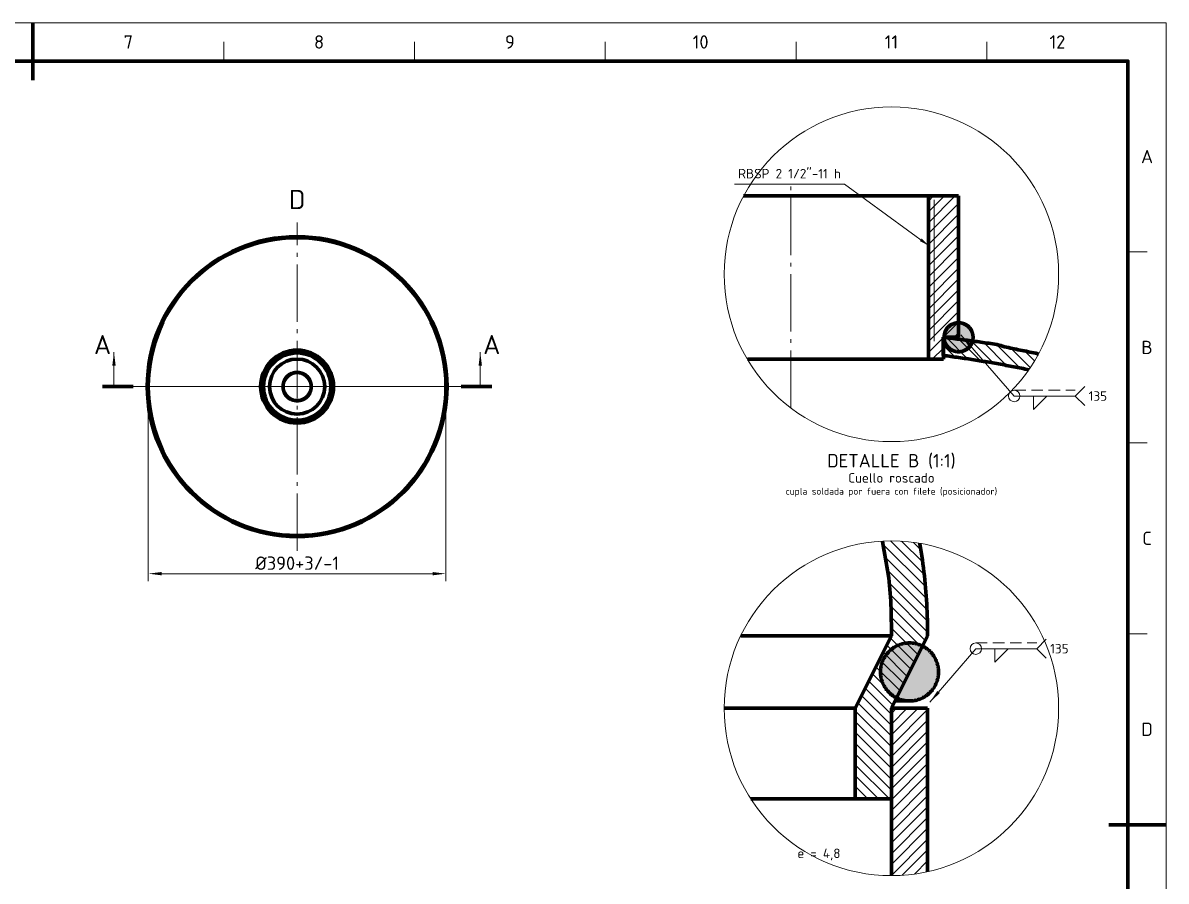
# Model space of a CAD drawing. Header units: millimetres. Extents: x 0 to 1554, y 0 to 420.
# Drawn here: x 294.4 to 594, y 195.2 to 420 of the extents above; entities that cross this region are included whole.
import ezdxf
from ezdxf.enums import TextEntityAlignment as Align

# ---------------------------------------------------------------- set-up
doc = ezdxf.new("R2010")
doc.units = ezdxf.units.MM
doc.linetypes.add('IRAM-F-TRAZO-PUNTO', pattern=[20, 15, -2, 1, -2])
doc.linetypes.add('ISO02-TRAZOS', pattern=[4.5, 3, -1.5])
for name, color, linetype, lineweight in [('01-VISIBLE', 7, 'CONTINUOUS', 70), ('03-EJE', 1, 'IRAM-F-TRAZO-PUNTO', 18), ('04-COTA', 3, 'CONTINUOUS', 18), ('05-RAYADO', 8, 'CONTINUOUS', 18), ('06-TEXTO', 7, 'CONTINUOUS', 25), ('07-RECUADRO', 7, 'CONTINUOUS', 70), ('08-FINA', 5, 'CONTINUOUS', 18), ('12-SOLDADURA', 6, 'CONTINUOUS', 18)]:
    doc.layers.add(name, color=color, linetype=linetype, lineweight=lineweight)
doc.styles.add('ISO3098', font='isocpeur.ttf')
doc.dimstyles.new('FLAMA-IRAM', dxfattribs={"dimtxt": 3.5, "dimasz": 3.5, "dimexe": 2, "dimexo": 1.5, "dimgap": 1, "dimtad": 1, "dimdec": 1, "dimtxsty": 'ISO3098', "dimblk": 'IRAM_FLECHA', "dimblk1": 'IRAM_FLECHA', "dimblk2": 'IRAM_FLECHA', "dimcen": 2.5, "dimclrd": 256, "dimclre": 256, "dimclrt": 256, "dimazin": 3, "dimtfac": 1, "dimtmove": 0, "dimatfit": 3, "dimlwd": 18, "dimlwe": 18})

# ---------------------------------------------------------------- blocks, each defined once
blk = doc.blocks.new('IRAM_FLECHA')
blk.add_solid([(0, 0), (-1, 0.125), (-1, -0.125)])

msp = doc.modelspace()

# ---------------------------------------------------------------- hatches: boundary and pattern name
at = {"layer": '05-RAYADO'}
h = msp.add_hatch(dxfattribs=at)
h.set_pattern_fill('ANSI31', scale=0.62992)
h.paths.add_polyline_path([(535.61, 337.667), (535.61, 331.894), (531.7, 331.894), (531.7, 374.667), (539.6, 374.667), (539.6, 337.667)])
h = msp.add_hatch(color=7, dxfattribs=at)
h.dxf.hatch_style = 1
h.paths.add_polyline_path([(543.395, 337.466), (543.379, 337.266), (543.352, 337.067), (543.316, 336.87), (543.268, 336.675), (543.211, 336.483), (543.143, 336.294), (543.066, 336.109), (542.979, 335.928), (542.883, 335.752), (542.777, 335.582), (542.662, 335.417), (542.539, 335.258), (542.408, 335.107), (542.269, 334.962), (542.123, 334.825), (541.969, 334.696), (541.809, 334.575), (541.643, 334.463), (541.471, 334.359), (541.294, 334.265), (541.112, 334.18), (540.926, 334.105), (540.736, 334.04), (540.543, 333.986), (540.347, 333.941), (540.15, 333.907), (539.951, 333.883), (539.75, 333.87), (539.55, 333.867), (539.349, 333.875), (539.15, 333.893), (538.951, 333.922), (538.754, 333.962), (538.56, 334.012), (538.369, 334.072), (538.181, 334.142), (537.997, 334.222), (537.817, 334.311), (537.642, 334.41), (537.473, 334.518), (537.31, 334.634), (537.153, 334.759), (537.003, 334.892), (536.86, 335.033), (536.725, 335.182), (536.598, 335.337), (536.479, 335.499), (536.369, 335.666), (536.268, 335.84), (536.176, 336.018), (536.094, 336.201), (536.022, 336.388), (535.959, 336.579), (535.907, 336.772), (535.865, 336.968), (535.833, 337.167), (535.812, 337.366), (535.801, 337.566), (535.801, 337.767), (535.812, 337.967), (535.833, 338.167), (535.865, 338.365), (535.907, 338.561), (535.959, 338.755), (536.022, 338.945), (536.094, 339.132), (536.176, 339.315), (536.268, 339.494), (536.369, 339.667), (536.479, 339.835), (536.598, 339.997), (536.725, 340.152), (536.86, 340.3), (537.003, 340.441), (537.153, 340.574), (537.31, 340.699), (537.473, 340.816), (537.642, 340.924), (537.817, 341.022), (537.997, 341.112), (538.181, 341.192), (538.369, 341.262), (538.56, 341.322), (538.754, 341.371), (538.951, 341.411), (539.15, 341.44), (539.349, 341.458), (539.55, 341.466), (539.75, 341.464), (539.951, 341.45), (540.15, 341.427), (540.347, 341.392), (540.543, 341.348), (540.736, 341.293), (540.926, 341.228), (541.112, 341.153), (541.294, 341.068), (541.471, 340.974), (541.643, 340.871), (541.809, 340.759), (541.969, 340.638), (542.123, 340.508), (542.269, 340.371), (542.408, 340.227), (542.539, 340.075), (542.662, 339.916), (542.777, 339.752), (542.883, 339.581), (542.979, 339.405), (543.066, 339.224), (543.143, 339.039), (543.211, 338.85), (543.268, 338.658), (543.316, 338.463), (543.352, 338.266), (543.379, 338.067), (543.395, 337.867), (543.4, 337.667)])
h = msp.add_hatch(dxfattribs=at)
h.set_pattern_fill('ANSI31', scale=0.62992, angle=90)
h.paths.add_polyline_path([(557.555, 329.239), (557.06, 329.341), (556.564, 329.442), (556.068, 329.541), (555.571, 329.64), (555.075, 329.738), (554.578, 329.835), (554.082, 329.932), (553.585, 330.027), (553.088, 330.122), (552.591, 330.215), (552.093, 330.308), (551.596, 330.4), (551.098, 330.491), (550.6, 330.582), (550.102, 330.671), (549.604, 330.76), (549.106, 330.847), (548.607, 330.934), (548.109, 331.02), (547.61, 331.105), (547.111, 331.189), (546.612, 331.273), (546.113, 331.355), (545.613, 331.437), (545.114, 331.518), (544.614, 331.598), (544.115, 331.677), (543.615, 331.756), (543.115, 331.833), (542.615, 331.91), (542.114, 331.985), (541.614, 332.06), (541.113, 332.134), (540.613, 332.208), (540.112, 332.28), (539.611, 332.352), (539.11, 332.422), (538.609, 332.492), (538.108, 332.561), (537.606, 332.63), (537.105, 332.697), (536.603, 332.763), (536.102, 332.829), (535.6, 332.894), (535.6, 337.667), (536.12, 337.6), (536.64, 337.534), (537.16, 337.468), (537.681, 337.401), (538.201, 337.334), (538.721, 337.268), (539.241, 337.201), (539.761, 337.133), (540.281, 337.066), (540.801, 336.998), (541.321, 336.931), (541.841, 336.863), (542.361, 336.794), (542.88, 336.726), (543.4, 336.657), (543.92, 336.587), (544.44, 336.517), (544.959, 336.447), (545.479, 336.376), (545.998, 336.304), (546.517, 336.23), (547.036, 336.156), (547.555, 336.08), (548.074, 336.001), (548.592, 335.919), (549.109, 335.833), (549.624, 335.737), (550.137, 335.625), (550.642, 335.485), (551.143, 335.331), (551.649, 335.192), (552.158, 335.069), (552.669, 334.952), (553.182, 334.84), (553.694, 334.73), (554.207, 334.622), (554.721, 334.515), (555.234, 334.409), (555.748, 334.304), (556.262, 334.199), (556.776, 334.094), (557.289, 333.99), (557.803, 333.886), (558.317, 333.781), (558.831, 333.677), (559.345, 333.572), (559.859, 333.467), (560.372, 333.362), (560.559, 333.324), (560.139, 332.561), (559.597, 331.632), (559.033, 330.716), (558.446, 329.814), (557.99, 329.149)])
h = msp.add_hatch(dxfattribs=at)
h.set_pattern_fill('ANSI31', scale=0.62992, angle=90)
h.paths.add_polyline_path([(522, 216.75), (512.5, 216.75), (512.5, 240.5), (522, 259.5), (521.999, 260.512), (521.994, 261.524), (521.986, 262.536), (521.974, 263.548), (521.957, 264.559), (521.935, 265.571), (521.906, 266.583), (521.87, 267.594), (521.825, 268.605), (521.77, 269.615), (521.703, 270.625), (521.622, 271.634), (521.527, 272.641), (521.415, 273.647), (521.287, 274.651), (521.145, 275.652), (520.989, 276.652), (520.824, 277.651), (520.652, 278.648), (520.477, 279.645), (520.299, 280.641), (520.118, 281.636), (519.934, 282.632), (519.747, 283.626), (519.624, 284.267), (519.849, 284.281), (520.924, 284.32), (522, 284.333), (523.076, 284.32), (524.151, 284.281), (525.225, 284.215), (526.296, 284.122), (527.366, 284.004), (528.432, 283.859), (529.457, 283.694), (529.489, 283.508), (529.659, 282.474), (529.822, 281.438), (529.978, 280.4), (530.126, 279.362), (530.266, 278.323), (530.399, 277.283), (530.525, 276.242), (530.643, 275.2), (530.754, 274.157), (530.856, 273.113), (530.952, 272.069), (531.039, 271.024), (531.119, 269.978), (531.192, 268.932), (531.257, 267.885), (531.314, 266.838), (531.363, 265.79), (531.405, 264.742), (531.439, 263.694), (531.466, 262.646), (531.485, 261.597), (531.496, 260.549), (531.5, 259.5), (522, 240.5)])
h = msp.add_hatch(color=7, dxfattribs=at)
h.dxf.hatch_style = 1
h.paths.add_polyline_path([(534.339, 249.599), (534.308, 249.199), (534.255, 248.801), (534.181, 248.407), (534.087, 248.017), (533.972, 247.632), (533.837, 247.255), (533.682, 246.884), (533.508, 246.523), (533.315, 246.171), (533.104, 245.83), (532.875, 245.5), (532.629, 245.183), (532.366, 244.88), (532.088, 244.591), (531.796, 244.316), (531.489, 244.058), (531.168, 243.816), (530.836, 243.592), (530.492, 243.385), (530.138, 243.197), (529.774, 243.027), (529.402, 242.878), (529.022, 242.748), (528.636, 242.638), (528.245, 242.548), (527.85, 242.48), (527.451, 242.432), (527.051, 242.406), (526.65, 242.401), (526.249, 242.417), (525.849, 242.454), (525.452, 242.512), (525.059, 242.591), (524.67, 242.69), (524.287, 242.81), (523.911, 242.95), (523.543, 243.11), (523.184, 243.289), (522.835, 243.486), (522.496, 243.702), (522.17, 243.935), (521.856, 244.185), (521.556, 244.452), (521.271, 244.733), (521, 245.03), (520.746, 245.34), (520.509, 245.664), (520.288, 245.999), (520.086, 246.346), (519.903, 246.702), (519.738, 247.068), (519.593, 247.443), (519.468, 247.824), (519.364, 248.211), (519.279, 248.604), (519.216, 249), (519.174, 249.399), (519.153, 249.799), (519.153, 250.201), (519.174, 250.601), (519.216, 251), (519.279, 251.396), (519.364, 251.789), (519.468, 252.176), (519.593, 252.557), (519.738, 252.932), (519.903, 253.298), (520.086, 253.654), (520.288, 254.001), (520.509, 254.336), (520.746, 254.66), (521, 254.97), (521.271, 255.267), (521.556, 255.548), (521.856, 255.815), (522.17, 256.065), (522.496, 256.298), (522.835, 256.514), (523.184, 256.711), (523.543, 256.89), (523.911, 257.05), (524.287, 257.19), (524.67, 257.31), (525.059, 257.409), (525.452, 257.488), (525.849, 257.546), (526.249, 257.583), (526.65, 257.599), (527.051, 257.594), (527.451, 257.568), (527.85, 257.52), (528.245, 257.452), (528.636, 257.362), (529.022, 257.252), (529.402, 257.122), (529.774, 256.973), (530.138, 256.803), (530.492, 256.615), (530.836, 256.408), (531.168, 256.184), (531.489, 255.942), (531.796, 255.684), (532.088, 255.409), (532.366, 255.12), (532.629, 254.817), (532.875, 254.5), (533.104, 254.17), (533.315, 253.829), (533.508, 253.477), (533.682, 253.116), (533.837, 252.745), (533.972, 252.368), (534.087, 251.983), (534.181, 251.593), (534.255, 251.199), (534.308, 250.801), (534.339, 250.401), (534.35, 250)])
h = msp.add_hatch(dxfattribs=at)
h.set_pattern_fill('ANSI31', scale=0.62992)
h.paths.add_polyline_path([(531.5, 240.5), (531.5, 197.71), (530.551, 197.509), (529.494, 197.312), (528.432, 197.141), (527.366, 196.996), (526.296, 196.878), (525.225, 196.785), (524.151, 196.719), (523.076, 196.68), (522, 196.667), (522, 240.5)])
at = {"layer": '08-FINA'}
h = msp.add_hatch(color=7, dxfattribs=at)
h.dxf.hatch_style = 1
h.paths.add_polyline_path([(531.7, 361.717), (529.913, 363.511), (529.443, 362.864)])
h = msp.add_hatch(color=7, dxfattribs=at)
h.dxf.hatch_style = 1
h.paths.add_polyline_path([(540.2, 338.267), (542.176, 335.345), (542.834, 335.921)])
h = msp.add_hatch(color=7, dxfattribs=at)
h.dxf.hatch_style = 1
h.paths.add_polyline_path([(318.25, 333.743), (317.812, 330.243), (318.688, 330.243)])
h = msp.add_hatch(color=7, dxfattribs=at)
h.dxf.hatch_style = 1
h.paths.add_polyline_path([(414.25, 333.743), (413.812, 330.243), (414.688, 330.243)])
h = msp.add_hatch(color=7, dxfattribs=at)
h.dxf.hatch_style = 1
h.paths.add_polyline_path([(532.1, 242.1), (534.71, 244.473), (534.046, 245.042)])

# ---------------------------------------------------------------- linework, layer by layer
at = {"layer": '01-VISIBLE'}
for p, q in [((365.95, 285.458), (365.95, 285.459)), ((365.95, 285.458), (366.55, 285.458)), ((366.55, 285.458), (366.55, 285.459))]:
    msp.add_line(p, q, dxfattribs=at)
for points in [[(531.7, 374.667), (531.399, 374.667), (531.098, 374.667), (530.798, 374.667), (530.497, 374.667), (530.196, 374.667), (529.895, 374.667), (529.594, 374.667), (529.293, 374.667), (528.992, 374.667), (528.692, 374.667), (528.391, 374.667), (528.09, 374.667), (527.789, 374.667), (527.488, 374.667), (527.188, 374.667), (526.887, 374.667), (526.586, 374.667), (526.285, 374.667), (525.984, 374.667), (525.683, 374.667), (525.383, 374.667), (525.082, 374.667), (524.781, 374.667), (524.48, 374.667), (524.179, 374.667), (523.878, 374.667), (523.577, 374.667), (523.277, 374.667), (522.976, 374.667), (522.675, 374.667), (522.374, 374.667), (522.073, 374.667), (521.773, 374.667), (521.472, 374.667), (521.171, 374.667), (520.87, 374.667), (520.569, 374.667), (520.268, 374.667), (519.967, 374.667), (519.667, 374.667), (519.366, 374.667), (519.065, 374.667), (518.764, 374.667), (518.463, 374.667), (518.163, 374.667), (517.862, 374.667), (517.561, 374.667), (517.26, 374.667), (516.959, 374.667), (516.658, 374.667), (516.357, 374.667), (516.057, 374.667), (515.756, 374.667), (515.455, 374.667), (515.154, 374.667), (514.853, 374.667), (514.553, 374.667), (514.252, 374.667), (513.951, 374.667), (513.65, 374.667), (513.349, 374.667), (513.048, 374.667), (512.747, 374.667), (512.447, 374.667), (512.146, 374.667), (511.845, 374.667), (511.544, 374.667), (511.243, 374.667), (510.942, 374.667), (510.642, 374.667), (510.341, 374.667), (510.04, 374.667), (509.739, 374.667), (509.438, 374.667), (509.137, 374.667), (508.837, 374.667), (508.536, 374.667), (508.235, 374.667), (507.934, 374.667), (507.633, 374.667), (507.332, 374.667), (507.032, 374.667), (506.731, 374.667), (506.43, 374.667), (506.129, 374.667), (505.828, 374.667), (505.528, 374.667), (505.227, 374.667), (504.926, 374.667), (504.625, 374.667), (504.324, 374.667), (504.023, 374.667), (503.723, 374.667), (503.422, 374.667), (503.121, 374.667), (502.82, 374.667), (502.519, 374.667), (502.218, 374.667), (501.918, 374.667), (501.617, 374.667), (501.316, 374.667), (501.015, 374.667), (500.714, 374.667), (500.413, 374.667), (500.113, 374.667), (499.812, 374.667), (499.511, 374.667), (499.21, 374.667), (498.909, 374.667), (498.608, 374.667), (498.308, 374.667), (498.007, 374.667), (497.706, 374.667), (497.405, 374.667), (497.104, 374.667), (496.803, 374.667), (496.502, 374.667), (496.202, 374.667), (495.901, 374.667), (495.6, 374.667), (495.299, 374.667), (494.998, 374.667), (494.697, 374.667), (494.397, 374.667), (494.096, 374.667), (493.795, 374.667), (493.494, 374.667), (493.193, 374.667), (492.892, 374.667), (492.592, 374.667), (492.291, 374.667), (491.99, 374.667), (491.689, 374.667), (491.388, 374.667), (491.087, 374.667), (490.787, 374.667), (490.486, 374.667), (490.185, 374.667), (489.884, 374.667), (489.583, 374.667), (489.283, 374.667), (488.982, 374.667), (488.681, 374.667), (488.38, 374.667), (488.079, 374.667), (487.778, 374.667), (487.478, 374.667), (487.177, 374.667), (486.876, 374.667), (486.575, 374.667), (486.274, 374.667), (485.973, 374.667), (485.673, 374.667), (485.372, 374.667), (485.071, 374.667), (484.77, 374.667), (484.469, 374.667), (484.168, 374.667), (483.868, 374.667), (483.567, 374.667), (483.266, 374.667), (483.258, 374.667)], [(539.6, 374.667), (531.7, 374.667)], [(531.7, 374.667), (531.7, 331.894)], [(539.6, 337.667), (539.6, 374.667)], [(539.6, 341.467), (539.5, 341.465), (539.399, 341.461), (539.299, 341.455), (539.199, 341.445), (539.1, 341.434), (539.001, 341.419), (538.902, 341.402), (538.803, 341.382), (538.706, 341.36), (538.608, 341.335), (538.512, 341.308), (538.416, 341.278), (538.321, 341.245), (538.227, 341.21), (538.134, 341.173), (538.042, 341.133), (537.951, 341.09), (537.861, 341.046), (537.773, 340.999), (537.686, 340.949), (537.6, 340.897), (537.515, 340.844), (537.432, 340.787), (537.35, 340.729), (537.27, 340.669), (537.192, 340.606), (537.115, 340.541), (537.04, 340.475), (536.967, 340.406), (536.895, 340.336), (536.826, 340.264), (536.758, 340.189), (536.693, 340.114), (536.629, 340.036), (536.568, 339.957), (536.508, 339.876), (536.451, 339.793), (536.396, 339.71), (536.343, 339.624), (536.293, 339.538), (536.244, 339.45), (536.198, 339.36), (536.155, 339.27), (536.114, 339.179), (536.075, 339.086), (536.039, 338.992), (536.005, 338.898), (535.974, 338.803), (535.945, 338.707), (535.919, 338.61), (535.895, 338.512), (535.874, 338.414), (535.856, 338.316), (535.84, 338.216), (535.827, 338.117), (535.816, 338.017), (535.808, 337.917), (535.803, 337.817), (535.8, 337.717), (535.8, 337.617), (535.803, 337.516), (535.808, 337.416), (535.816, 337.316), (535.827, 337.216), (535.84, 337.117), (535.856, 337.018), (535.874, 336.919), (535.895, 336.821), (535.919, 336.724), (535.945, 336.627), (535.974, 336.531), (536.005, 336.435), (536.039, 336.341), (536.075, 336.247), (536.114, 336.155), (536.155, 336.063), (536.198, 335.973), (536.244, 335.884), (536.293, 335.796), (536.343, 335.709), (536.396, 335.624), (536.451, 335.54), (536.508, 335.458), (536.568, 335.377), (536.629, 335.297), (536.693, 335.22), (536.758, 335.144), (536.826, 335.07), (536.895, 334.997), (536.967, 334.927), (537.04, 334.858), (537.115, 334.792), (537.192, 334.727), (537.27, 334.665), (537.35, 334.604), (537.432, 334.546), (537.515, 334.49), (537.6, 334.436), (537.686, 334.384), (537.773, 334.335), (537.861, 334.288), (537.951, 334.243), (538.042, 334.201), (538.134, 334.161), (538.227, 334.123), (538.321, 334.088), (538.416, 334.056), (538.512, 334.026), (538.608, 333.998), (538.706, 333.973), (538.803, 333.951), (538.902, 333.931), (539.001, 333.914), (539.1, 333.9), (539.199, 333.888), (539.299, 333.879), (539.399, 333.872), (539.5, 333.868), (539.6, 333.867)], [(543.4, 337.667), (543.399, 337.768), (543.395, 337.869), (543.388, 337.97), (543.378, 338.071), (543.366, 338.171), (543.352, 338.271), (543.334, 338.371), (543.314, 338.47), (543.291, 338.569), (543.266, 338.666), (543.238, 338.764), (543.208, 338.86), (543.175, 338.956), (543.139, 339.05), (543.101, 339.144), (543.06, 339.237), (543.017, 339.328), (542.972, 339.419), (542.924, 339.508), (542.874, 339.596), (542.821, 339.682), (542.767, 339.767), (542.71, 339.851), (542.65, 339.933), (542.589, 340.013), (542.525, 340.092), (542.46, 340.169), (542.392, 340.244), (542.323, 340.318), (542.251, 340.389), (542.178, 340.459), (542.102, 340.526), (542.025, 340.592), (541.947, 340.656), (541.866, 340.717), (541.784, 340.776), (541.701, 340.833), (541.616, 340.888), (541.529, 340.941), (541.441, 340.991), (541.352, 341.039), (541.262, 341.084), (541.17, 341.127), (541.078, 341.168), (540.984, 341.206), (540.889, 341.241), (540.793, 341.274), (540.697, 341.305), (540.6, 341.333), (540.502, 341.358), (540.403, 341.381), (540.304, 341.401), (540.204, 341.418), (540.104, 341.433), (540.004, 341.445), (539.903, 341.455), (539.802, 341.461), (539.701, 341.465), (539.6, 341.467)], [(560.559, 333.324), (560.372, 333.362), (559.859, 333.467), (559.345, 333.572), (558.831, 333.677), (558.317, 333.781), (557.803, 333.886), (557.289, 333.99), (556.776, 334.094), (556.262, 334.199), (555.748, 334.304), (555.234, 334.409), (554.721, 334.515), (554.207, 334.622), (553.694, 334.73), (553.182, 334.84), (552.669, 334.952), (552.158, 335.069), (551.649, 335.192), (551.143, 335.331), (550.642, 335.485), (550.137, 335.625), (549.624, 335.737), (549.109, 335.833), (548.592, 335.919), (548.074, 336.001), (547.555, 336.08), (547.036, 336.156), (546.517, 336.23), (545.998, 336.304), (545.479, 336.376), (544.959, 336.447), (544.44, 336.517), (543.92, 336.587), (543.4, 336.657), (542.88, 336.726), (542.361, 336.794), (541.841, 336.863), (541.321, 336.931), (540.801, 336.998), (540.281, 337.066), (539.761, 337.133), (539.241, 337.201), (538.721, 337.268), (538.201, 337.334), (537.681, 337.401), (537.16, 337.468), (536.64, 337.534), (536.12, 337.6), (535.6, 337.667)], [(535.6, 337.667), (535.6, 332.894)], [(535.61, 331.894), (535.61, 337.667)], [(539.6, 337.667), (535.61, 337.667)], [(539.6, 333.867), (539.701, 333.868), (539.802, 333.872), (539.903, 333.879), (540.004, 333.888), (540.104, 333.9), (540.204, 333.915), (540.304, 333.932), (540.403, 333.953), (540.502, 333.975), (540.6, 334.001), (540.697, 334.028), (540.793, 334.059), (540.889, 334.092), (540.984, 334.128), (541.078, 334.166), (541.17, 334.206), (541.262, 334.249), (541.352, 334.295), (541.441, 334.343), (541.529, 334.393), (541.616, 334.445), (541.701, 334.5), (541.784, 334.557), (541.866, 334.616), (541.947, 334.678), (542.025, 334.741), (542.102, 334.807), (542.178, 334.875), (542.251, 334.944), (542.323, 335.016), (542.392, 335.089), (542.46, 335.164), (542.525, 335.241), (542.589, 335.32), (542.65, 335.4), (542.71, 335.482), (542.767, 335.566), (542.821, 335.651), (542.874, 335.738), (542.924, 335.825), (542.972, 335.915), (543.017, 336.005), (543.06, 336.096), (543.101, 336.189), (543.139, 336.283), (543.175, 336.378), (543.208, 336.473), (543.238, 336.57), (543.266, 336.667), (543.291, 336.765), (543.314, 336.863), (543.334, 336.963), (543.352, 337.062), (543.366, 337.162), (543.378, 337.263), (543.388, 337.363), (543.395, 337.464), (543.399, 337.566), (543.4, 337.667)], [(535.6, 332.894), (536.102, 332.829), (536.603, 332.763), (537.105, 332.697), (537.606, 332.63), (538.108, 332.561), (538.609, 332.492), (539.11, 332.422), (539.611, 332.352), (540.112, 332.28), (540.613, 332.208), (541.113, 332.134), (541.614, 332.06), (542.114, 331.985), (542.615, 331.91), (543.115, 331.833), (543.615, 331.756), (544.115, 331.677), (544.614, 331.598), (545.114, 331.518), (545.613, 331.437), (546.113, 331.355), (546.612, 331.273), (547.111, 331.189), (547.61, 331.105), (548.109, 331.02), (548.607, 330.934), (549.106, 330.847), (549.604, 330.76), (550.102, 330.671), (550.6, 330.582), (551.098, 330.491), (551.596, 330.4), (552.093, 330.308), (552.591, 330.215), (553.088, 330.122), (553.585, 330.027), (554.082, 329.932), (554.578, 329.835), (555.075, 329.738), (555.571, 329.64), (556.068, 329.541), (556.564, 329.442), (557.06, 329.341), (557.555, 329.239), (557.99, 329.149)], [(531.7, 331.894), (531.399, 331.894), (531.098, 331.894), (530.798, 331.894), (530.497, 331.894), (530.196, 331.894), (529.895, 331.894), (529.594, 331.894), (529.293, 331.894), (528.992, 331.894), (528.692, 331.894), (528.391, 331.894), (528.09, 331.894), (527.789, 331.894), (527.488, 331.894), (527.188, 331.894), (526.887, 331.894), (526.586, 331.894), (526.285, 331.894), (525.984, 331.894), (525.683, 331.894), (525.383, 331.894), (525.082, 331.894), (524.781, 331.894), (524.48, 331.894), (524.179, 331.894), (523.878, 331.894), (523.577, 331.894), (523.277, 331.894), (522.976, 331.894), (522.675, 331.894), (522.374, 331.894), (522.073, 331.894), (521.773, 331.894), (521.472, 331.894), (521.171, 331.894), (520.87, 331.894), (520.569, 331.894), (520.268, 331.894), (519.967, 331.894), (519.667, 331.894), (519.366, 331.894), (519.065, 331.894), (518.764, 331.894), (518.463, 331.894), (518.163, 331.894), (517.862, 331.894), (517.561, 331.894), (517.26, 331.894), (516.959, 331.894), (516.658, 331.894), (516.357, 331.894), (516.057, 331.894), (515.756, 331.894), (515.455, 331.894), (515.154, 331.894), (514.853, 331.894), (514.553, 331.894), (514.252, 331.894), (513.951, 331.894), (513.65, 331.894), (513.349, 331.894), (513.048, 331.894), (512.747, 331.894), (512.447, 331.894), (512.146, 331.894), (511.845, 331.894), (511.544, 331.894), (511.243, 331.894), (510.942, 331.894), (510.642, 331.894), (510.341, 331.894), (510.04, 331.894), (509.739, 331.894), (509.438, 331.894), (509.137, 331.894), (508.837, 331.894), (508.536, 331.894), (508.235, 331.894), (507.934, 331.894), (507.633, 331.894), (507.332, 331.894), (507.032, 331.894), (506.731, 331.894), (506.43, 331.894), (506.129, 331.894), (505.828, 331.894), (505.528, 331.894), (505.227, 331.894), (504.926, 331.894), (504.625, 331.894), (504.324, 331.894), (504.023, 331.894), (503.723, 331.894), (503.422, 331.894), (503.121, 331.894), (502.82, 331.894), (502.519, 331.894), (502.218, 331.894), (501.918, 331.894), (501.617, 331.894), (501.316, 331.894), (501.015, 331.894), (500.714, 331.894), (500.413, 331.894), (500.113, 331.894), (499.812, 331.894), (499.511, 331.894), (499.21, 331.894), (498.909, 331.894), (498.608, 331.894), (498.308, 331.894), (498.007, 331.894), (497.706, 331.894), (497.405, 331.894), (497.104, 331.894), (496.803, 331.894), (496.502, 331.894), (496.202, 331.894), (495.901, 331.894), (495.6, 331.894), (495.299, 331.894), (494.998, 331.894), (494.697, 331.894), (494.397, 331.894), (494.096, 331.894), (493.795, 331.894), (493.494, 331.894), (493.193, 331.894), (492.892, 331.894), (492.592, 331.894), (492.291, 331.894), (491.99, 331.894), (491.689, 331.894), (491.388, 331.894), (491.087, 331.894), (490.787, 331.894), (490.486, 331.894), (490.185, 331.894), (489.884, 331.894), (489.583, 331.894), (489.283, 331.894), (488.982, 331.894), (488.681, 331.894), (488.38, 331.894), (488.079, 331.894), (487.778, 331.894), (487.478, 331.894), (487.177, 331.894), (486.876, 331.894), (486.575, 331.894), (486.274, 331.894), (485.973, 331.894), (485.673, 331.894), (485.372, 331.894), (485.071, 331.894), (484.77, 331.894), (484.469, 331.894), (484.25, 331.894)], [(535.61, 331.894), (531.7, 331.894)], [(369.957, 324.743), (369.956, 324.823), (369.953, 324.903), (369.949, 324.983), (369.943, 325.063), (369.935, 325.143), (369.926, 325.222), (369.915, 325.301), (369.902, 325.38), (369.887, 325.459), (369.871, 325.538), (369.853, 325.615), (369.833, 325.693), (369.812, 325.77), (369.789, 325.847), (369.764, 325.923), (369.738, 325.999), (369.71, 326.074), (369.68, 326.148), (369.649, 326.222), (369.617, 326.295), (369.582, 326.367), (369.546, 326.439), (369.509, 326.509), (369.47, 326.579), (369.43, 326.648), (369.388, 326.717), (369.345, 326.784), (369.3, 326.85), (369.254, 326.916), (369.206, 326.98), (369.157, 327.043), (369.107, 327.106), (369.055, 327.167), (369.002, 327.227), (368.948, 327.285), (368.892, 327.343), (368.835, 327.4), (368.778, 327.455), (368.718, 327.509), (368.658, 327.561), (368.597, 327.613), (368.534, 327.663), (368.471, 327.711), (368.406, 327.759), (368.34, 327.804), (368.274, 327.849), (368.206, 327.892), (368.138, 327.933), (368.069, 327.973), (367.998, 328.012), (367.927, 328.049), (367.856, 328.084), (367.783, 328.118), (367.71, 328.15), (367.636, 328.181), (367.562, 328.21), (367.486, 328.238), (367.411, 328.264), (367.334, 328.288), (367.258, 328.311), (367.18, 328.331), (367.103, 328.351), (367.025, 328.368), (366.946, 328.384), (366.867, 328.398), (366.788, 328.411), (366.709, 328.422), (366.63, 328.431), (366.55, 328.438), (366.47, 328.444), (366.39, 328.447), (366.31, 328.45), (366.23, 328.45), (366.15, 328.449), (366.07, 328.446), (365.99, 328.441), (365.91, 328.435), (365.831, 328.426), (365.751, 328.416), (365.672, 328.405), (365.593, 328.392), (365.515, 328.376), (365.436, 328.36), (365.358, 328.341), (365.281, 328.321), (365.204, 328.299), (365.127, 328.276), (365.051, 328.251), (364.976, 328.224), (364.901, 328.196), (364.827, 328.166), (364.753, 328.135), (364.68, 328.101), (364.608, 328.067), (364.537, 328.031), (364.466, 327.993), (364.397, 327.954), (364.328, 327.913), (364.26, 327.871), (364.193, 327.827), (364.127, 327.782), (364.061, 327.735), (363.997, 327.687), (363.934, 327.638), (363.872, 327.587), (363.812, 327.535), (363.752, 327.482), (363.693, 327.427), (363.636, 327.372), (363.58, 327.314), (363.525, 327.256), (363.471, 327.197), (363.419, 327.136), (363.368, 327.075), (363.318, 327.012), (363.27, 326.948), (363.223, 326.883), (363.178, 326.817), (363.134, 326.75), (363.091, 326.683), (363.05, 326.614), (363.01, 326.545), (362.972, 326.474), (362.935, 326.403), (362.9, 326.331), (362.867, 326.258), (362.835, 326.185), (362.805, 326.111), (362.776, 326.036), (362.749, 325.961), (362.723, 325.885), (362.7, 325.809), (362.677, 325.732), (362.657, 325.654), (362.638, 325.577), (362.621, 325.498), (362.605, 325.42), (362.592, 325.341), (362.58, 325.262), (362.569, 325.183), (362.561, 325.103), (362.554, 325.023), (362.549, 324.943), (362.545, 324.863), (362.543, 324.783), (362.543, 324.703), (362.545, 324.623), (362.549, 324.543), (362.554, 324.463), (362.561, 324.384), (362.569, 324.304), (362.58, 324.225), (362.592, 324.146), (362.605, 324.067), (362.621, 323.988), (362.638, 323.91), (362.657, 323.832), (362.677, 323.755), (362.7, 323.678), (362.723, 323.602), (362.749, 323.526), (362.776, 323.451), (362.805, 323.376), (362.835, 323.302), (362.867, 323.228), (362.9, 323.156), (362.935, 323.084), (362.972, 323.013), (363.01, 322.942), (363.05, 322.873), (363.091, 322.804), (363.134, 322.736), (363.178, 322.669), (363.223, 322.604), (363.27, 322.539), (363.318, 322.475), (363.368, 322.412), (363.419, 322.35), (363.471, 322.29), (363.525, 322.23), (363.58, 322.172), (363.636, 322.115), (363.693, 322.059), (363.752, 322.005), (363.812, 321.951), (363.872, 321.899), (363.934, 321.849), (363.997, 321.8), (364.061, 321.752), (364.127, 321.705), (364.193, 321.66), (364.26, 321.616), (364.328, 321.574), (364.397, 321.533), (364.466, 321.494), (364.537, 321.456), (364.608, 321.42), (364.68, 321.385), (364.753, 321.352), (364.827, 321.321), (364.901, 321.291), (364.976, 321.262), (365.051, 321.236), (365.127, 321.211), (365.204, 321.187), (365.281, 321.165), (365.358, 321.145), (365.436, 321.127), (365.515, 321.11), (365.593, 321.095), (365.672, 321.082), (365.751, 321.07), (365.831, 321.06), (365.91, 321.052), (365.99, 321.046), (366.07, 321.041), (366.15, 321.038), (366.23, 321.037), (366.31, 321.037), (366.39, 321.039), (366.47, 321.043), (366.55, 321.049), (366.63, 321.056), (366.709, 321.065), (366.788, 321.076), (366.867, 321.088), (366.946, 321.103), (367.025, 321.118), (367.103, 321.136), (367.18, 321.155), (367.258, 321.176), (367.334, 321.199), (367.411, 321.223), (367.486, 321.249), (367.562, 321.276), (367.636, 321.305), (367.71, 321.336), (367.783, 321.369), (367.856, 321.402), (367.927, 321.438), (367.998, 321.475), (368.069, 321.513), (368.138, 321.553), (368.206, 321.595), (368.274, 321.638), (368.34, 321.682), (368.406, 321.728), (368.471, 321.775), (368.534, 321.824), (368.597, 321.874), (368.658, 321.925), (368.718, 321.978), (368.778, 322.032), (368.835, 322.087), (368.892, 322.144), (368.948, 322.201), (369.002, 322.26), (369.055, 322.32), (369.107, 322.381), (369.157, 322.443), (369.206, 322.507), (369.254, 322.571), (369.3, 322.636), (369.345, 322.703), (369.388, 322.77), (369.43, 322.838), (369.47, 322.907), (369.509, 322.977), (369.546, 323.048), (369.582, 323.12), (369.617, 323.192), (369.649, 323.265), (369.68, 323.339), (369.71, 323.413), (369.738, 323.488), (369.764, 323.564), (369.789, 323.64), (369.812, 323.716), (369.833, 323.794), (369.853, 323.871), (369.871, 323.949), (369.887, 324.028), (369.902, 324.106), (369.915, 324.185), (369.926, 324.264), (369.935, 324.344), (369.943, 324.424), (369.949, 324.503), (369.953, 324.583), (369.956, 324.663), (369.957, 324.743)], [(369.934, 324.743), (369.933, 324.823), (369.931, 324.903), (369.926, 324.983), (369.92, 325.063), (369.912, 325.143), (369.903, 325.223), (369.891, 325.302), (369.878, 325.381), (369.864, 325.46), (369.847, 325.538), (369.829, 325.616), (369.809, 325.694), (369.788, 325.771), (369.765, 325.847), (369.74, 325.924), (369.713, 325.999), (369.685, 326.074), (369.655, 326.149), (369.624, 326.222), (369.591, 326.295), (369.557, 326.368), (369.521, 326.439), (369.483, 326.51), (369.444, 326.58), (369.403, 326.649), (369.361, 326.717), (369.317, 326.784), (369.272, 326.85), (369.226, 326.915), (369.178, 326.979), (369.128, 327.043), (369.078, 327.105), (369.026, 327.165), (368.972, 327.225), (368.918, 327.284), (368.862, 327.341), (368.805, 327.397), (368.747, 327.452), (368.687, 327.506), (368.627, 327.558), (368.565, 327.609), (368.502, 327.659), (368.438, 327.707), (368.373, 327.754), (368.307, 327.8), (368.24, 327.844), (368.172, 327.886), (368.104, 327.927), (368.034, 327.967), (367.963, 328.005), (367.892, 328.041), (367.82, 328.076), (367.747, 328.109), (367.674, 328.141), (367.599, 328.171), (367.525, 328.2), (367.449, 328.227), (367.373, 328.252), (367.297, 328.276), (367.22, 328.297), (367.142, 328.318), (367.064, 328.336), (366.986, 328.353), (366.907, 328.368), (366.828, 328.382), (366.749, 328.393), (366.67, 328.403), (366.59, 328.412), (366.51, 328.418), (366.43, 328.423), (366.35, 328.426), (366.27, 328.427), (366.19, 328.427), (366.11, 328.425), (366.03, 328.421), (365.95, 328.415), (365.87, 328.408), (365.791, 328.399), (365.711, 328.388), (365.632, 328.375), (365.553, 328.361), (365.475, 328.345), (365.397, 328.327), (365.319, 328.308), (365.242, 328.287), (365.165, 328.264), (365.089, 328.24), (365.013, 328.213), (364.938, 328.186), (364.863, 328.156), (364.789, 328.125), (364.716, 328.093), (364.644, 328.059), (364.572, 328.023), (364.501, 327.986), (364.431, 327.947), (364.362, 327.907), (364.294, 327.865), (364.226, 327.822), (364.16, 327.777), (364.094, 327.731), (364.03, 327.683), (363.967, 327.634), (363.904, 327.584), (363.843, 327.532), (363.783, 327.479), (363.724, 327.425), (363.666, 327.369), (363.61, 327.313), (363.555, 327.255), (363.501, 327.195), (363.448, 327.135), (363.397, 327.074), (363.347, 327.011), (363.298, 326.947), (363.251, 326.883), (363.205, 326.817), (363.161, 326.75), (363.118, 326.683), (363.076, 326.614), (363.036, 326.545), (362.998, 326.474), (362.961, 326.403), (362.926, 326.331), (362.892, 326.259), (362.86, 326.185), (362.829, 326.111), (362.801, 326.037), (362.773, 325.961), (362.748, 325.886), (362.724, 325.809), (362.701, 325.732), (362.681, 325.655), (362.662, 325.577), (362.644, 325.499), (362.629, 325.42), (362.615, 325.341), (362.603, 325.262), (362.592, 325.183), (362.584, 325.103), (362.577, 325.023), (362.571, 324.943), (362.568, 324.863), (362.566, 324.783), (362.566, 324.703), (362.568, 324.623), (362.571, 324.543), (362.577, 324.463), (362.584, 324.384), (362.592, 324.304), (362.603, 324.224), (362.615, 324.145), (362.629, 324.066), (362.644, 323.988), (362.662, 323.91), (362.681, 323.832), (362.701, 323.754), (362.724, 323.678), (362.748, 323.601), (362.773, 323.525), (362.801, 323.45), (362.829, 323.375), (362.86, 323.301), (362.892, 323.228), (362.926, 323.155), (362.961, 323.083), (362.998, 323.012), (363.036, 322.942), (363.076, 322.873), (363.118, 322.804), (363.161, 322.736), (363.205, 322.67), (363.251, 322.604), (363.298, 322.539), (363.347, 322.476), (363.397, 322.413), (363.448, 322.352), (363.501, 322.291), (363.555, 322.232), (363.61, 322.174), (363.666, 322.117), (363.724, 322.062), (363.783, 322.007), (363.843, 321.954), (363.904, 321.903), (363.967, 321.852), (364.03, 321.803), (364.094, 321.756), (364.16, 321.71), (364.226, 321.665), (364.294, 321.622), (364.362, 321.58), (364.431, 321.54), (364.501, 321.501), (364.572, 321.464), (364.644, 321.428), (364.716, 321.394), (364.789, 321.361), (364.863, 321.33), (364.938, 321.301), (365.013, 321.273), (365.089, 321.247), (365.165, 321.223), (365.242, 321.2), (365.319, 321.179), (365.397, 321.16), (365.475, 321.142), (365.553, 321.126), (365.632, 321.112), (365.711, 321.099), (365.791, 321.088), (365.87, 321.079), (365.95, 321.072), (366.03, 321.066), (366.11, 321.062), (366.19, 321.06), (366.27, 321.059), (366.35, 321.061), (366.43, 321.064), (366.51, 321.069), (366.59, 321.075), (366.67, 321.083), (366.749, 321.093), (366.828, 321.105), (366.907, 321.118), (366.986, 321.134), (367.064, 321.15), (367.142, 321.169), (367.22, 321.189), (367.297, 321.211), (367.373, 321.235), (367.449, 321.26), (367.525, 321.287), (367.599, 321.315), (367.674, 321.346), (367.747, 321.377), (367.82, 321.411), (367.892, 321.446), (367.963, 321.482), (368.034, 321.52), (368.104, 321.56), (368.172, 321.601), (368.24, 321.643), (368.307, 321.687), (368.373, 321.733), (368.438, 321.779), (368.502, 321.828), (368.565, 321.877), (368.627, 321.928), (368.687, 321.981), (368.747, 322.034), (368.805, 322.089), (368.862, 322.145), (368.918, 322.203), (368.972, 322.261), (369.026, 322.321), (369.078, 322.382), (369.128, 322.444), (369.178, 322.507), (369.226, 322.571), (369.272, 322.637), (369.317, 322.703), (369.361, 322.77), (369.403, 322.838), (369.444, 322.907), (369.483, 322.977), (369.521, 323.048), (369.557, 323.119), (369.591, 323.191), (369.624, 323.264), (369.655, 323.338), (369.685, 323.413), (369.713, 323.488), (369.74, 323.563), (369.765, 323.639), (369.788, 323.716), (369.809, 323.793), (369.829, 323.871), (369.847, 323.949), (369.864, 324.027), (369.878, 324.106), (369.891, 324.185), (369.903, 324.264), (369.912, 324.344), (369.92, 324.423), (369.926, 324.503), (369.931, 324.583), (369.933, 324.663), (369.934, 324.743)], [(519.624, 284.267), (519.747, 283.626), (519.934, 282.632), (520.118, 281.636), (520.299, 280.641), (520.477, 279.645), (520.652, 278.648), (520.824, 277.651), (520.989, 276.652), (521.145, 275.652), (521.287, 274.651), (521.415, 273.647), (521.527, 272.641), (521.622, 271.634), (521.703, 270.625), (521.77, 269.615), (521.825, 268.605), (521.87, 267.594), (521.906, 266.583), (521.935, 265.571), (521.957, 264.559), (521.974, 263.548), (521.986, 262.536), (521.994, 261.524), (521.999, 260.512), (522, 259.5)], [(531.5, 259.5), (531.496, 260.549), (531.485, 261.597), (531.466, 262.646), (531.439, 263.694), (531.405, 264.742), (531.363, 265.79), (531.314, 266.838), (531.257, 267.885), (531.192, 268.932), (531.119, 269.978), (531.039, 271.024), (530.952, 272.069), (530.856, 273.113), (530.754, 274.157), (530.643, 275.2), (530.525, 276.242), (530.399, 277.283), (530.266, 278.323), (530.126, 279.362), (529.978, 280.4), (529.822, 281.438), (529.659, 282.474), (529.489, 283.508), (529.457, 283.694)], [(522, 259.5), (520.098, 259.5), (518.195, 259.5), (516.293, 259.5), (514.39, 259.5), (512.487, 259.5), (510.585, 259.5), (508.683, 259.5), (506.78, 259.5), (504.877, 259.5), (502.975, 259.5), (501.072, 259.5), (499.17, 259.5), (497.267, 259.5), (495.365, 259.5), (493.462, 259.5), (491.56, 259.5), (489.657, 259.5), (487.755, 259.5), (485.853, 259.5), (483.95, 259.5), (482.501, 259.5)], [(522, 259.5), (512.5, 240.5)], [(522, 240.5), (531.5, 259.5)], [(526.75, 257.6), (526.549, 257.597), (526.349, 257.589), (526.149, 257.576), (525.949, 257.558), (525.75, 257.534), (525.551, 257.505), (525.354, 257.471), (525.157, 257.431), (524.961, 257.386), (524.767, 257.337), (524.574, 257.282), (524.382, 257.222), (524.193, 257.157), (524.005, 257.087), (523.818, 257.012), (523.634, 256.932), (523.452, 256.847), (523.273, 256.758), (523.096, 256.664), (522.921, 256.565), (522.749, 256.462), (522.58, 256.354), (522.414, 256.241), (522.25, 256.125), (522.09, 256.004), (521.933, 255.879), (521.78, 255.75), (521.63, 255.616), (521.483, 255.479), (521.341, 255.338), (521.202, 255.194), (521.066, 255.046), (520.935, 254.894), (520.808, 254.739), (520.685, 254.58), (520.566, 254.418), (520.452, 254.254), (520.342, 254.086), (520.236, 253.915), (520.135, 253.742), (520.039, 253.566), (519.947, 253.388), (519.86, 253.207), (519.777, 253.024), (519.7, 252.839), (519.628, 252.652), (519.56, 252.463), (519.498, 252.272), (519.44, 252.08), (519.388, 251.886), (519.341, 251.691), (519.298, 251.495), (519.262, 251.298), (519.23, 251.1), (519.204, 250.901), (519.182, 250.701), (519.167, 250.501), (519.156, 250.301), (519.151, 250.1), (519.151, 249.9), (519.156, 249.699), (519.167, 249.499), (519.182, 249.299), (519.204, 249.099), (519.23, 248.9), (519.262, 248.702), (519.298, 248.505), (519.341, 248.309), (519.388, 248.114), (519.44, 247.92), (519.498, 247.728), (519.56, 247.537), (519.628, 247.348), (519.7, 247.161), (519.777, 246.976), (519.86, 246.793), (519.947, 246.612), (520.039, 246.434), (520.135, 246.258), (520.236, 246.085), (520.342, 245.914), (520.452, 245.746), (520.566, 245.582), (520.685, 245.42), (520.808, 245.261), (520.935, 245.106), (521.066, 244.954), (521.202, 244.806), (521.341, 244.662), (521.483, 244.521), (521.63, 244.384), (521.78, 244.25), (521.933, 244.121), (522.09, 243.996), (522.25, 243.875), (522.414, 243.759), (522.58, 243.646), (522.749, 243.538), (522.921, 243.435), (523.096, 243.336), (523.273, 243.242), (523.452, 243.153), (523.634, 243.068), (523.818, 242.988), (524.005, 242.913), (524.193, 242.843), (524.382, 242.778), (524.574, 242.718), (524.767, 242.663), (524.961, 242.614), (525.157, 242.569), (525.354, 242.529), (525.551, 242.495), (525.75, 242.466), (525.949, 242.442), (526.149, 242.424), (526.349, 242.411), (526.549, 242.403), (526.75, 242.4)], [(534.35, 250), (534.347, 250.202), (534.339, 250.404), (534.326, 250.606), (534.307, 250.808), (534.283, 251.009), (534.253, 251.209), (534.218, 251.408), (534.178, 251.607), (534.133, 251.804), (534.082, 252), (534.026, 252.194), (533.965, 252.387), (533.899, 252.578), (533.828, 252.768), (533.752, 252.955), (533.671, 253.14), (533.585, 253.324), (533.494, 253.504), (533.398, 253.683), (533.298, 253.858), (533.193, 254.031), (533.083, 254.201), (532.969, 254.368), (532.851, 254.532), (532.728, 254.693), (532.601, 254.851), (532.47, 255.005), (532.334, 255.155), (532.195, 255.302), (532.052, 255.445), (531.905, 255.584), (531.755, 255.72), (531.601, 255.851), (531.443, 255.978), (531.282, 256.101), (531.118, 256.219), (530.951, 256.333), (530.781, 256.443), (530.608, 256.548), (530.433, 256.648), (530.254, 256.744), (530.074, 256.835), (529.89, 256.921), (529.705, 257.002), (529.518, 257.078), (529.328, 257.149), (529.137, 257.215), (528.944, 257.276), (528.75, 257.332), (528.554, 257.383), (528.357, 257.428), (528.158, 257.468), (527.959, 257.503), (527.759, 257.533), (527.558, 257.557), (527.356, 257.576), (527.154, 257.589), (526.952, 257.597), (526.75, 257.6)], [(526.75, 242.4), (526.952, 242.403), (527.154, 242.411), (527.356, 242.424), (527.558, 242.443), (527.759, 242.467), (527.959, 242.497), (528.158, 242.532), (528.357, 242.572), (528.554, 242.617), (528.75, 242.668), (528.944, 242.724), (529.137, 242.785), (529.328, 242.851), (529.518, 242.922), (529.705, 242.998), (529.89, 243.079), (530.074, 243.165), (530.254, 243.256), (530.433, 243.352), (530.608, 243.452), (530.781, 243.557), (530.951, 243.667), (531.118, 243.781), (531.282, 243.899), (531.443, 244.022), (531.601, 244.149), (531.755, 244.28), (531.905, 244.416), (532.052, 244.555), (532.195, 244.698), (532.334, 244.845), (532.47, 244.995), (532.601, 245.149), (532.728, 245.307), (532.851, 245.468), (532.969, 245.632), (533.083, 245.799), (533.193, 245.969), (533.298, 246.142), (533.398, 246.317), (533.494, 246.496), (533.585, 246.676), (533.671, 246.86), (533.752, 247.045), (533.828, 247.232), (533.899, 247.422), (533.965, 247.613), (534.026, 247.806), (534.082, 248), (534.133, 248.196), (534.178, 248.393), (534.218, 248.592), (534.253, 248.791), (534.283, 248.991), (534.307, 249.192), (534.326, 249.394), (534.339, 249.596), (534.347, 249.798), (534.35, 250)], [(512.5, 240.5), (510.645, 240.5), (508.79, 240.5), (506.935, 240.5), (505.08, 240.5), (503.225, 240.5), (501.37, 240.5), (499.515, 240.5), (497.66, 240.5), (495.805, 240.5), (493.95, 240.5), (492.095, 240.5), (490.24, 240.5), (488.385, 240.5), (486.53, 240.5), (484.675, 240.5), (482.82, 240.5), (480.965, 240.5), (479.11, 240.5), (478.167, 240.5)], [(512.5, 240.5), (512.5, 216.75)], [(531.5, 240.5), (522, 240.5)], [(522, 196.667), (522, 240.5)], [(522, 216.75), (522, 240.5)], [(522.95, 242.4), (523.584, 242.4), (524.217, 242.4), (524.851, 242.4), (525.485, 242.4), (526.118, 242.4), (526.75, 242.4)], [(531.5, 197.71), (531.5, 240.5)], [(512.5, 216.75), (510.645, 216.75), (508.79, 216.75), (506.935, 216.75), (505.08, 216.75), (503.225, 216.75), (501.37, 216.75), (499.515, 216.75), (497.66, 216.75), (495.805, 216.75), (493.95, 216.75), (492.095, 216.75), (490.24, 216.75), (488.385, 216.75), (486.53, 216.75), (485.162, 216.75)], [(512.5, 216.75), (522, 216.75)]]:
    msp.add_lwpolyline(points, dxfattribs=at)
for radius in [39.285, 39, 9.56, 8.8, 7.22]:
    msp.add_circle((366.25, 324.743), radius, dxfattribs=at)
at = {"layer": '03-EJE'}
for p, q in [((366.25, 281.743), (366.25, 367.743)), ((315.25, 324.743), (417.25, 324.743)), ((323.25, 324.743), (409.25, 324.743))]:
    msp.add_line(p, q, dxfattribs=at)
msp.add_lwpolyline([(495.6, 319.179), (495.6, 377.667)], dxfattribs=at)
at = {"layer": '07-RECUADRO'}
for p, q in [((297, 420), (297, 405)), ((315.25, 324.743), (323.25, 324.743)), ((417.25, 324.743), (409.25, 324.743)), ((594, 210), (579, 210))]:
    msp.add_line(p, q, dxfattribs=at)
msp.add_lwpolyline([(25, 10), (584, 10), (584, 410), (25, 410)], close=True, dxfattribs=at)
at = {"layer": '08-FINA'}
for p, q in [((347, 410), (347, 415)), ((397, 410), (397, 415)), ((447, 410), (447, 415)), ((497, 410), (497, 415)), ((547, 410), (547, 415)), ((509.7, 377.717), (480.9, 377.717)), ((531.7, 361.717), (509.7, 377.717)), ((533.192, 336.667), (533.192, 373.667)), ((584, 360), (589, 360)), ((318.25, 324.743), (318.25, 333.743)), ((414.25, 324.743), (414.25, 333.743)), ((584, 310), (589, 310)), ((584, 260), (589, 260))]:
    msp.add_line(p, q, dxfattribs=at)
msp.add_lwpolyline([(0, 0), (594, 0), (594, 420), (0, 420)], close=True, dxfattribs=at)
for centre in [(522, 354.167), (522, 240.5)]:
    msp.add_circle(centre, 43.833, dxfattribs=at)
at = {"layer": '12-SOLDADURA'}
for p, q in [((554.2, 322.267), (540.2, 338.267)), ((570.2, 322.267), (572.7, 324.767)), ((554.2, 322.267), (570.2, 322.267)), ((570.2, 322.267), (572.7, 319.767)), ((560.1, 256.1), (562.6, 258.6)), ((544.1, 256.1), (532.1, 242.1)), ((544.1, 256.1), (560.1, 256.1)), ((560.1, 256.1), (562.6, 253.6))]:
    msp.add_line(p, q, dxfattribs=at)
at = {"layer": '12-SOLDADURA', "linetype": 'ISO02-TRAZOS'}
for p, q in [((554.2, 323.767), (570.2, 323.767)), ((544.1, 257.6), (560.1, 257.6))]:
    msp.add_line(p, q, dxfattribs=at)
at = {"layer": '12-SOLDADURA'}
for points in [[(559.2, 322.267), (559.2, 318.767), (562.7, 322.267)], [(549.1, 256.1), (549.1, 252.6), (552.6, 256.1)]]:
    msp.add_lwpolyline(points, close=True, dxfattribs=at)
for centre in [(554.2, 322.267), (544.1, 256.1)]:
    msp.add_circle(centre, 1.5, dxfattribs=at)

# ---------------------------------------------------------------- texts
at = {"layer": '06-TEXTO', "style": 'ISO3098'}
for s, height, p in [('7', 3.5, (322, 415)), ('8', 3.5, (372, 415)), ('9', 3.5, (422, 415)), ('10', 3.5, (472, 415)), ('11', 3.5, (522, 415)), ('12', 3.5, (565.5, 415)), ('A', 3.5, (589, 385)), ('D', 5, (366.25, 373.743)), ('A', 5, (315.25, 335.743)), ('A', 5, (417.25, 335.743)), ('B', 3.5, (589, 335)), ('DETALLE B (1:1)', 3.5, (522, 305.333)), ('Cuello roscado', 2.5, (522, 300.833)), ('cupla soldada por fuera con filete (posicionador)', 1.8, (522, 297.333)), ('C', 3.5, (589, 285)), ('D', 3.5, (589, 235)), ('e = 4,8', 2.5, (503, 202.5))]:
    msp.add_text(s, height=height, dxfattribs=at).set_placement(p, align=Align.MIDDLE_CENTER)
msp.add_text('RBSP 2 1/2"-11 h', height=2.5, dxfattribs=at).set_placement((495.3, 378.517), align=Align.BOTTOM_CENTER)
at = {"layer": '12-SOLDADURA', "style": 'ISO3098'}
for p in [(573.7, 322.267), (563.6, 256.1)]:
    msp.add_text('135', height=2.5, dxfattribs=at).set_placement(p, align=Align.MIDDLE_LEFT)

# ---------------------------------------------------------------- dimensions: what is measured, and where the dimension line sits
at = {"layer": '04-COTA'}
msp.add_linear_dim(base=(327.25, 275.743), p1=(327.25, 324.743), p2=(405.25, 324.743), text='%%c<>+3/-1', dimstyle='FLAMA-IRAM', override={"dimlfac": 5}, dxfattribs=at).render()

doc.saveas('drawing.dxf')
